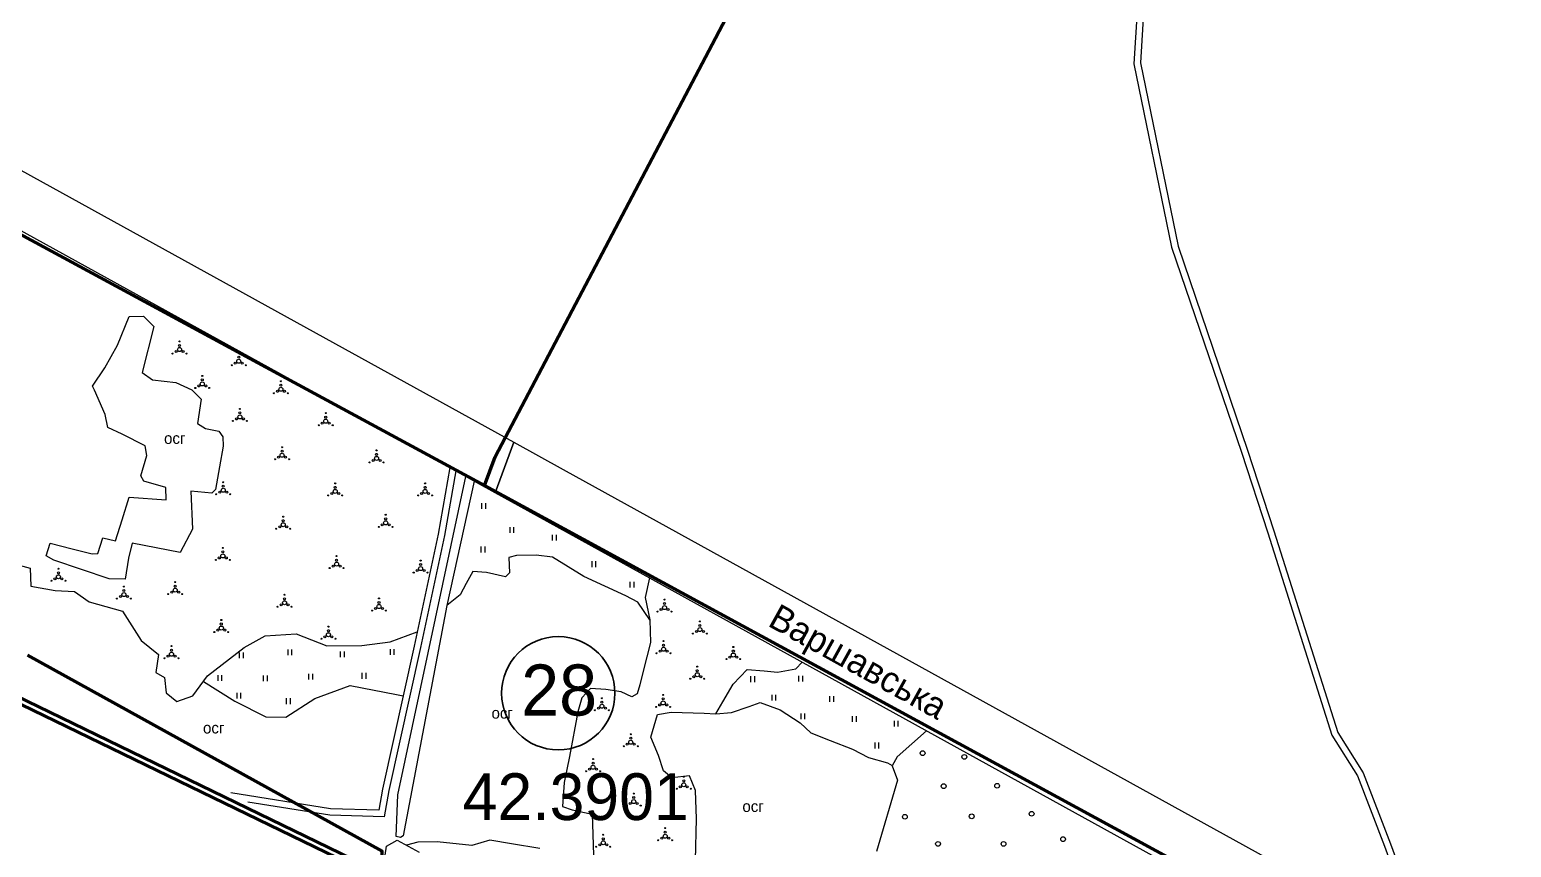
# Model space of a CAD drawing. Header units: millimetres. Extents: x 1378883 to 1389513, y 5662980 to 5673292.
# Drawn here: x 1385278 to 1386199, y 5664779 to 5665288 of the extents above; entities that cross this region are included whole.
import ezdxf
from ezdxf.enums import TextEntityAlignment as Align

# ---------------------------------------------------------------- set-up
doc = ezdxf.new("R2010")
doc.units = ezdxf.units.MM
for name, color, linetype in [('N-raion', 1, 'Continuous'), ('вулиці', 7, 'Continuous'), ('ВулНазва', 7, 'Continuous'), ('КартаСкан', 252, 'Continuous'), ('межа по генплану', 7, 'Continuous'), ('на область', 5, 'Continuous'), ('район', 6, 'Continuous')]:
    doc.layers.add(name, color=color, linetype=linetype)
picture_1 = doc.add_image_def('image1.tif', size_in_pixel=(29607, 29619))

msp = doc.modelspace()

# ---------------------------------------------------------------- linework, layer by layer
at = {"layer": 'N-raion', "color": 1, "lineweight": 35}
msp.add_circle((1385606.94, 5664875.13), 35.2, dxfattribs=at)
at = {"layer": 'вулиці', "color": 7}
for p, q in [((1385559.5, 5664989.72), (1385559.5, 5664993.32)), ((1385561.9, 5664989.72), (1385561.9, 5664993.32)), ((1385576.94, 5664974.76), (1385576.94, 5664978.36)), ((1385579.34, 5664974.76), (1385579.34, 5664978.36)), ((1385559.05, 5664962.69), (1385559.05, 5664966.29)), ((1385561.45, 5664962.69), (1385561.45, 5664966.29)), ((1385603.32, 5664970.06), (1385603.32, 5664973.66)), ((1385605.72, 5664970.06), (1385605.72, 5664973.66)), ((1385627.91, 5664953.53), (1385627.91, 5664957.13)), ((1385630.31, 5664953.53), (1385630.31, 5664957.13)), ((1385651.61, 5664940.8), (1385651.61, 5664944.4)), ((1385654.01, 5664940.8), (1385654.01, 5664944.4)), ((1385439.01, 5664898.71), (1385439.01, 5664902.31)), ((1385441.41, 5664898.71), (1385441.41, 5664902.31)), ((1385471.6, 5664897.57), (1385471.6, 5664901.17)), ((1385474, 5664897.57), (1385474, 5664901.17)), ((1385502.61, 5664898.94), (1385502.61, 5664902.54)), ((1385505.01, 5664898.94), (1385505.01, 5664902.54)), ((1385408.92, 5664896.89), (1385408.92, 5664900.49)), ((1385411.32, 5664896.89), (1385411.32, 5664900.49)), ((1385395.47, 5664882.77), (1385395.47, 5664886.37)), ((1385397.87, 5664882.77), (1385397.87, 5664886.37)), ((1385423.73, 5664882.54), (1385423.73, 5664886.14)), ((1385426.13, 5664882.54), (1385426.13, 5664886.14)), ((1385452, 5664883.68), (1385452, 5664887.28)), ((1385454.4, 5664883.68), (1385454.4, 5664887.28)), ((1385485.05, 5664884.13), (1385485.05, 5664887.73)), ((1385487.45, 5664884.13), (1385487.45, 5664887.73)), ((1385726.69, 5664882.06), (1385726.69, 5664885.66)), ((1385729.09, 5664882.06), (1385729.09, 5664885.66)), ((1385756.4, 5664882.38), (1385756.4, 5664885.98)), ((1385758.8, 5664882.38), (1385758.8, 5664885.98)), ((1385407.32, 5664871.83), (1385407.32, 5664875.43)), ((1385409.72, 5664871.83), (1385409.72, 5664875.43)), ((1385739.8, 5664870.53), (1385739.8, 5664874.13)), ((1385742.2, 5664870.53), (1385742.2, 5664874.13)), ((1385438.09, 5664868.42), (1385438.09, 5664872.02)), ((1385440.49, 5664868.42), (1385440.49, 5664872.02)), ((1385775.68, 5664869.74), (1385775.68, 5664873.34)), ((1385778.08, 5664869.74), (1385778.08, 5664873.34)), ((1385757.82, 5664859.01), (1385757.82, 5664862.61)), ((1385760.22, 5664859.01), (1385760.22, 5664862.61)), ((1385789.75, 5664857.27), (1385789.75, 5664860.87)), ((1385792.15, 5664857.27), (1385792.15, 5664860.87)), ((1385815.83, 5664854.43), (1385815.83, 5664858.03)), ((1385818.23, 5664854.43), (1385818.23, 5664858.03)), ((1385803.81, 5664840.85), (1385803.81, 5664844.45)), ((1385806.21, 5664840.85), (1385806.21, 5664844.45))]:
    msp.add_line(p, q, dxfattribs=at)
for points in [[(1386148.57, 5665849.7), (1386117.52, 5665798.05), (1386072.29, 5665715.16), (1386032.58, 5665651.24), (1386007.97, 5665604.15), (1385998.02, 5665585.82), (1385992.11, 5665564.69), (1385988.06, 5665547.6), (1385979.98, 5665494.61), (1385978.42, 5665450.49), (1385972.2, 5665396.86), (1385967.54, 5665312.45), (1385964.68, 5665266.3)], [(1386159.31, 5665846.97), (1386124.42, 5665792.05), (1386079.02, 5665709.03), (1386039.13, 5665643.02), (1386014.37, 5665603.14), (1386001.75, 5665584.31), (1385995.98, 5665563.69), (1385991.99, 5665546.84), (1385983.97, 5665494.24), (1385982.42, 5665450.19), (1385976.19, 5665396.52), (1385971.53, 5665312.22), (1385968.73, 5665266.98)], [(1385964.68, 5665266.3), (1385988.07, 5665152.48), (1386031.49, 5665024.9), (1386047.86, 5664974.83), (1386087.68, 5664848.98), (1386103.62, 5664823.81), (1386120.34, 5664780.18), (1386125.36, 5664766.48), (1386128.52, 5664745.56), (1386129.31, 5664728.39), (1386129.26, 5664727.57)], [(1385968.73, 5665266.98), (1385992.09, 5665153.06), (1386035.28, 5665026.17), (1386051.67, 5664976.05), (1386091.34, 5664850.68), (1386107.21, 5664825.61), (1386124.08, 5664781.59), (1386129.25, 5664767.47), (1386132.5, 5664745.95), (1386133.31, 5664728.38), (1386133.15, 5664725.43)]]:
    msp.add_lwpolyline(points, dxfattribs=at)
for points in [[(1385246.87, 5665214.6), (1385450.37, 5665102.35), (1385579.27, 5665031.15), (1385567.78, 5664999.79), (1385434.42, 5665073.45), (1385230.94, 5665185.71), (1384980.37, 5665324.01), (1384996.32, 5665352.91), (1385246.87, 5665214.6)], [(1386079.75, 5664754.8), (1386139.38, 5664722.01), (1386123.47, 5664693.09), (1386063.82, 5664725.89), (1385594.01, 5664985.3), (1385567.78, 5664999.79), (1385579.27, 5665031.15), (1385609.97, 5665014.19), (1386079.75, 5664754.8)]]:
    msp.add_lwpolyline(points, close=True, dxfattribs=at)
for centre, radius in [((1385367.24, 5665086.31), 0.312), ((1385369.41, 5665087.56), 0.625), ((1385371.57, 5665088.81), 1.25), ((1385371.57, 5665091.31), 0.625), ((1385371.57, 5665093.81), 0.312), ((1385373.74, 5665087.56), 0.625), ((1385375.9, 5665086.31), 0.312), ((1385408.36, 5665086.51), 0.312), ((1385404.03, 5665079.01), 0.312), ((1385406.19, 5665080.26), 0.625), ((1385408.36, 5665081.51), 1.25), ((1385408.36, 5665084.01), 0.625), ((1385410.52, 5665080.26), 0.625), ((1385412.69, 5665079.01), 0.312), ((1385385.72, 5665067.37), 1.25), ((1385385.72, 5665069.87), 0.625), ((1385385.72, 5665072.37), 0.312), ((1385434.53, 5665066.57), 0.625), ((1385434.53, 5665069.07), 0.312), ((1385381.39, 5665064.87), 0.312), ((1385383.56, 5665066.12), 0.625), ((1385387.89, 5665066.12), 0.625), ((1385390.05, 5665064.87), 0.312), ((1385430.2, 5665061.57), 0.312), ((1385432.37, 5665062.82), 0.625), ((1385434.53, 5665064.07), 1.25), ((1385436.7, 5665062.82), 0.625), ((1385438.86, 5665061.57), 0.312), ((1385409.07, 5665049.37), 0.625), ((1385409.07, 5665051.87), 0.312), ((1385462.4, 5665049.26), 0.312), ((1385404.74, 5665044.37), 0.312), ((1385406.9, 5665045.62), 0.625), ((1385409.07, 5665046.87), 1.25), ((1385411.23, 5665045.62), 0.625), ((1385413.4, 5665044.37), 0.312), ((1385458.07, 5665041.76), 0.312), ((1385460.23, 5665043.01), 0.625), ((1385462.4, 5665044.26), 1.25), ((1385462.4, 5665046.76), 0.625), ((1385464.56, 5665043.01), 0.625), ((1385466.73, 5665041.76), 0.312), ((1385433.12, 5665021.8), 0.625), ((1385435.28, 5665023.05), 1.25), ((1385435.28, 5665025.55), 0.625), ((1385435.28, 5665028.05), 0.312), ((1385437.45, 5665021.8), 0.625), ((1385494, 5665021.11), 1.25), ((1385494, 5665023.61), 0.625), ((1385494, 5665026.11), 0.312), ((1385430.95, 5665020.55), 0.312), ((1385439.61, 5665020.55), 0.312), ((1385489.67, 5665018.61), 0.312), ((1385491.84, 5665019.86), 0.625), ((1385496.17, 5665019.86), 0.625), ((1385498.33, 5665018.61), 0.312), ((1385398.73, 5665001.32), 1.25), ((1385398.73, 5665003.82), 0.625), ((1385398.73, 5665006.32), 0.312), ((1385468.3, 5665003.11), 0.625), ((1385468.3, 5665005.61), 0.312), ((1385524.19, 5665003.11), 0.625), ((1385524.19, 5665005.61), 0.312), ((1385394.4, 5664998.82), 0.312), ((1385396.57, 5665000.07), 0.625), ((1385400.9, 5665000.07), 0.625), ((1385403.06, 5664998.82), 0.312), ((1385463.97, 5664998.11), 0.312), ((1385466.13, 5664999.36), 0.625), ((1385468.3, 5665000.61), 1.25), ((1385470.46, 5664999.36), 0.625), ((1385472.63, 5664998.11), 0.312), ((1385519.86, 5664998.11), 0.312), ((1385522.02, 5664999.36), 0.625), ((1385524.19, 5665000.61), 1.25), ((1385526.35, 5664999.36), 0.625), ((1385528.52, 5664998.11), 0.312), ((1385435.99, 5664984.88), 0.312), ((1385499.66, 5664983.55), 0.625), ((1385499.66, 5664986.05), 0.312), ((1385431.66, 5664977.38), 0.312), ((1385433.83, 5664978.63), 0.625), ((1385435.99, 5664979.88), 1.25), ((1385435.99, 5664982.38), 0.625), ((1385438.16, 5664978.63), 0.625), ((1385440.32, 5664977.38), 0.312), ((1385495.33, 5664978.55), 0.312), ((1385497.5, 5664979.8), 0.625), ((1385499.66, 5664981.05), 1.25), ((1385501.83, 5664979.8), 0.625), ((1385503.99, 5664978.55), 0.312), ((1385398.46, 5664965.47), 0.312), ((1385394.13, 5664957.97), 0.312), ((1385396.29, 5664959.22), 0.625), ((1385398.46, 5664960.47), 1.25), ((1385398.46, 5664962.97), 0.625), ((1385400.62, 5664959.22), 0.625), ((1385402.79, 5664957.97), 0.312), ((1385469.18, 5664955.39), 1.25), ((1385469.18, 5664957.89), 0.625), ((1385469.18, 5664960.39), 0.312), ((1385521.4, 5664957.62), 0.312), ((1385296.31, 5664947.54), 1.25), ((1385296.31, 5664950.04), 0.625), ((1385296.31, 5664952.54), 0.312), ((1385464.85, 5664952.89), 0.312), ((1385467.01, 5664954.14), 0.625), ((1385471.34, 5664954.14), 0.625), ((1385473.51, 5664952.89), 0.312), ((1385517.07, 5664950.12), 0.312), ((1385519.24, 5664951.37), 0.625), ((1385521.4, 5664952.62), 1.25), ((1385521.4, 5664955.12), 0.625), ((1385523.57, 5664951.37), 0.625), ((1385525.73, 5664950.12), 0.312), ((1385291.98, 5664945.04), 0.312), ((1385294.15, 5664946.29), 0.625), ((1385298.48, 5664946.29), 0.625), ((1385300.64, 5664945.04), 0.312), ((1385336.99, 5664938.95), 0.625), ((1385336.99, 5664941.45), 0.312), ((1385366.71, 5664937.97), 0.625), ((1385368.88, 5664939.22), 1.25), ((1385368.88, 5664941.72), 0.625), ((1385368.88, 5664944.22), 0.312), ((1385371.04, 5664937.97), 0.625), ((1385332.66, 5664933.95), 0.312), ((1385334.82, 5664935.2), 0.625), ((1385336.99, 5664936.45), 1.25), ((1385339.15, 5664935.2), 0.625), ((1385341.32, 5664933.95), 0.312), ((1385364.55, 5664936.72), 0.312), ((1385373.21, 5664936.72), 0.312), ((1385432.49, 5664928.87), 0.312), ((1385434.66, 5664930.12), 0.625), ((1385436.82, 5664931.37), 1.25), ((1385436.82, 5664933.87), 0.625), ((1385436.82, 5664936.37), 0.312), ((1385438.99, 5664930.12), 0.625), ((1385441.15, 5664928.87), 0.312), ((1385495.52, 5664929.06), 1.25), ((1385495.52, 5664931.56), 0.625), ((1385495.52, 5664934.06), 0.312), ((1385672.95, 5664928.37), 1.25), ((1385672.95, 5664930.87), 0.625), ((1385672.95, 5664933.37), 0.312), ((1385397.53, 5664920.67), 0.312), ((1385491.19, 5664926.56), 0.312), ((1385493.36, 5664927.81), 0.625), ((1385497.69, 5664927.81), 0.625), ((1385499.85, 5664926.56), 0.312), ((1385668.62, 5664925.87), 0.312), ((1385670.78, 5664927.12), 0.625), ((1385675.11, 5664927.12), 0.625), ((1385677.28, 5664925.87), 0.312), ((1385694.94, 5664919.74), 0.312), ((1385393.2, 5664913.17), 0.312), ((1385395.37, 5664914.42), 0.625), ((1385397.53, 5664915.67), 1.25), ((1385397.53, 5664918.17), 0.625), ((1385399.7, 5664914.42), 0.625), ((1385401.86, 5664913.17), 0.312), ((1385461.93, 5664910.27), 0.625), ((1385464.09, 5664911.52), 1.25), ((1385464.09, 5664914.02), 0.625), ((1385464.09, 5664916.52), 0.312), ((1385466.26, 5664910.27), 0.625), ((1385690.61, 5664912.24), 0.312), ((1385692.77, 5664913.49), 0.625), ((1385694.94, 5664914.74), 1.25), ((1385694.94, 5664917.24), 0.625), ((1385697.11, 5664913.49), 0.625), ((1385699.27, 5664912.24), 0.312), ((1385366.58, 5664901.93), 0.625), ((1385366.58, 5664904.43), 0.312), ((1385459.76, 5664909.02), 0.312), ((1385468.42, 5664909.02), 0.312), ((1385670.17, 5664901.28), 0.625), ((1385672.34, 5664902.53), 1.25), ((1385672.34, 5664905.03), 0.625), ((1385672.34, 5664907.53), 0.312), ((1385674.5, 5664901.28), 0.625), ((1385715.71, 5664901.37), 0.625), ((1385715.71, 5664903.87), 0.312), ((1385362.25, 5664896.93), 0.312), ((1385364.42, 5664898.18), 0.625), ((1385366.58, 5664899.43), 1.25), ((1385368.75, 5664898.18), 0.625), ((1385370.91, 5664896.93), 0.312), ((1385668.01, 5664900.03), 0.312), ((1385676.67, 5664900.03), 0.312), ((1385693.31, 5664891.66), 0.312), ((1385711.38, 5664896.37), 0.312), ((1385713.54, 5664897.62), 0.625), ((1385715.71, 5664898.87), 1.25), ((1385717.87, 5664897.62), 0.625), ((1385720.04, 5664896.37), 0.312), ((1385688.98, 5664884.16), 0.312), ((1385691.15, 5664885.41), 0.625), ((1385693.31, 5664886.66), 1.25), ((1385693.31, 5664889.16), 0.625), ((1385695.48, 5664885.41), 0.625), ((1385697.64, 5664884.16), 0.312), ((1385672.12, 5664874.1), 0.312), ((1385629.71, 5664864.56), 0.312), ((1385631.88, 5664865.81), 0.625), ((1385634.04, 5664867.06), 1.25), ((1385634.04, 5664869.56), 0.625), ((1385634.04, 5664872.06), 0.312), ((1385636.21, 5664865.81), 0.625), ((1385638.37, 5664864.56), 0.312), ((1385667.79, 5664866.6), 0.312), ((1385669.96, 5664867.85), 0.625), ((1385672.12, 5664869.1), 1.25), ((1385672.12, 5664871.6), 0.625), ((1385674.29, 5664867.85), 0.625), ((1385676.45, 5664866.6), 0.312), ((1385651.96, 5664844.68), 1.25), ((1385651.96, 5664847.18), 0.625), ((1385651.96, 5664849.68), 0.312), ((1385647.63, 5664842.18), 0.312), ((1385649.8, 5664843.43), 0.625), ((1385654.13, 5664843.43), 0.625), ((1385656.29, 5664842.18), 0.312), ((1385833.34, 5664837.91), 1.49), ((1385859.28, 5664835.56), 1.49), ((1385626.38, 5664827.91), 0.625), ((1385628.55, 5664829.16), 1.25), ((1385628.55, 5664831.66), 0.625), ((1385628.55, 5664834.16), 0.312), ((1385630.71, 5664827.91), 0.625), ((1385624.22, 5664826.66), 0.312), ((1385632.88, 5664826.66), 0.312), ((1385684.92, 5664818.23), 1.25), ((1385684.92, 5664820.73), 0.625), ((1385684.92, 5664823.23), 0.312), ((1385846.42, 5664817.36), 1.49), ((1385879.64, 5664817.63), 1.49), ((1385653.8, 5664810.3), 0.625), ((1385653.8, 5664812.8), 0.312), ((1385680.59, 5664815.73), 0.312), ((1385682.76, 5664816.98), 0.625), ((1385687.09, 5664816.98), 0.625), ((1385689.25, 5664815.73), 0.312), ((1385649.47, 5664805.3), 0.312), ((1385651.63, 5664806.55), 0.625), ((1385653.8, 5664807.8), 1.25), ((1385655.96, 5664806.55), 0.625), ((1385658.13, 5664805.3), 0.312), ((1385863.84, 5664798.63), 1.49), ((1385901.07, 5664800.23), 1.49), ((1385673.37, 5664791.28), 0.312), ((1385822.32, 5664798.36), 1.49), ((1385632.73, 5664780.92), 0.625), ((1385634.9, 5664782.17), 1.25), ((1385634.9, 5664784.67), 0.625), ((1385634.9, 5664787.17), 0.312), ((1385637.06, 5664780.92), 0.625), ((1385669.04, 5664783.78), 0.312), ((1385671.21, 5664785.03), 0.625), ((1385673.37, 5664786.28), 1.25), ((1385673.37, 5664788.78), 0.625), ((1385675.54, 5664785.03), 0.625), ((1385677.7, 5664783.78), 0.312), ((1385842.94, 5664781.5), 1.49), ((1385883.66, 5664781.5), 1.49), ((1385920.62, 5664784.44), 1.49), ((1385630.56, 5664779.67), 0.312), ((1385639.23, 5664779.67), 0.312)]:
    msp.add_circle(centre, radius, dxfattribs=at)
at = {"layer": 'межа по генплану', "color": 3, "lineweight": 70}
for points in [[(1386772.63, 5663043.84), (1386545.85, 5663061.83), (1386393.01, 5663071.8), (1386143.25, 5663060.79), (1385828.95, 5663036.06), (1385779.94, 5663036.03), (1385566.58, 5663078.55), (1385403.44, 5663103.99), (1385330.16, 5663285.53), (1385352.33, 5663319.97), (1385392, 5663375.43), (1385410.64, 5663438.79), (1385416.42, 5663522.23), (1385428.63, 5663619.99), (1385396.42, 5663731.41), (1385440.78, 5663786.02), (1385500.89, 5663855.5), (1385555.76, 5663897.55), (1385638.14, 5663971.95), (1385570.01, 5664147.97), (1385565.05, 5664208.41), (1385485.57, 5664373.12), (1385497.5, 5664776.96), (1385277.03, 5664898.87)], [(1386772.63, 5663043.84), (1386545.85, 5663061.83), (1386393.01, 5663071.8), (1386143.25, 5663060.79), (1385828.95, 5663036.06), (1385779.94, 5663036.03), (1385566.58, 5663078.55), (1385403.44, 5663103.99), (1385330.27, 5663284.91), (1385352.33, 5663319.97), (1385392, 5663375.43), (1385410.64, 5663438.79), (1385416.42, 5663522.23), (1385428.63, 5663619.99), (1385411.2, 5663732.79), (1385459.8, 5663789.7), (1385515.19, 5663854.08), (1385574.63, 5663928.59), (1385638.14, 5663971.95), (1385559.93, 5664141.19), (1385535.72, 5664203.07), (1385466.19, 5664376.6), (1385476.32, 5664769.48), (1385245.26, 5664881.57)], [(1386772.63, 5663043.84), (1386545.85, 5663061.83), (1386393.01, 5663071.8), (1386143.25, 5663060.79), (1385828.95, 5663036.06), (1385779.94, 5663036.03), (1385566.58, 5663078.55), (1385403.44, 5663103.99), (1385330.27, 5663284.91), (1385352.33, 5663319.97), (1385392, 5663375.43), (1385410.64, 5663438.79), (1385416.42, 5663522.23), (1385428.63, 5663619.99), (1385411.2, 5663732.79), (1385459.8, 5663789.7), (1385515.19, 5663854.08), (1385574.63, 5663928.59), (1385638.14, 5663971.95), (1385559.93, 5664141.19), (1385535.72, 5664203.07), (1385466.19, 5664376.6), (1385476.32, 5664769.48), (1385245.26, 5664881.57)]]:
    msp.add_lwpolyline(points, dxfattribs=at)
at = {"layer": 'межа по генплану', "color": 1, "lineweight": 70}
msp.add_lwpolyline([(1386775.04, 5663046.64), (1386548.26, 5663064.63), (1386395.42, 5663074.6), (1386145.66, 5663063.59), (1385831.36, 5663038.87), (1385782.34, 5663038.83), (1385568.99, 5663081.35), (1385405.85, 5663106.79), (1385332.68, 5663287.71), (1385354.73, 5663322.77), (1385394.4, 5663378.23), (1385413.04, 5663441.6), (1385418.82, 5663525.04), (1385431.03, 5663622.79), (1385413.61, 5663735.59), (1385462.21, 5663792.5), (1385517.6, 5663856.88), (1385577.03, 5663931.4), (1385640.55, 5663974.75), (1385562.34, 5664143.99), (1385538.12, 5664205.87), (1385468.59, 5664379.4), (1385478.73, 5664772.28), (1385247.67, 5664884.37)], dxfattribs=at)
at = {"layer": 'межа по генплану', "color": 5, "lineweight": 70}
msp.add_lwpolyline([(1386772.63, 5663043.84), (1386545.85, 5663061.83), (1386393.01, 5663071.8), (1386143.25, 5663060.79), (1385828.95, 5663036.06), (1385779.94, 5663036.03), (1385566.58, 5663078.55), (1385403.44, 5663103.99), (1385330.27, 5663284.91), (1385352.33, 5663319.97), (1385392, 5663375.43), (1385410.64, 5663438.79), (1385416.42, 5663522.23), (1385428.63, 5663619.99), (1385411.2, 5663732.79), (1385459.8, 5663789.7), (1385515.19, 5663854.08), (1385574.63, 5663928.59), (1385638.14, 5663971.95), (1385559.93, 5664141.19), (1385535.72, 5664203.07), (1385466.19, 5664376.6), (1385476.32, 5664769.48), (1385245.26, 5664881.57)], dxfattribs=at)
msp.add_lwpolyline([(1386772.63, 5663043.84), (1386545.85, 5663061.83), (1386393.01, 5663071.8), (1386143.25, 5663060.79), (1385828.95, 5663036.06), (1385779.94, 5663036.03), (1385566.58, 5663078.55), (1385403.44, 5663103.99), (1385330.27, 5663284.91), (1385352.33, 5663319.97), (1385392, 5663375.43), (1385410.64, 5663438.79), (1385416.42, 5663522.23), (1385428.63, 5663619.99), (1385411.2, 5663732.79), (1385459.8, 5663789.7), (1385515.19, 5663854.08), (1385574.63, 5663928.59), (1385638.14, 5663971.95), (1385559.93, 5664141.19), (1385535.72, 5664203.07), (1385466.19, 5664376.6), (1385476.32, 5664769.48), (1385245.26, 5664881.57)], dxfattribs=at)
at = {"layer": 'межа по генплану', "color": 2, "lineweight": 70}
msp.add_lwpolyline([(1386772.63, 5663043.84), (1386545.85, 5663061.83), (1386393.01, 5663071.8), (1386143.25, 5663060.79), (1385828.95, 5663036.06), (1385779.94, 5663036.03), (1385566.58, 5663078.55), (1385403.44, 5663103.99), (1385330.27, 5663284.91), (1385352.33, 5663319.97), (1385392, 5663375.43), (1385410.64, 5663438.79), (1385416.42, 5663522.23), (1385428.63, 5663619.99), (1385411.2, 5663732.79), (1385459.8, 5663789.7), (1385515.19, 5663854.08), (1385574.63, 5663928.59), (1385638.14, 5663971.95), (1385559.93, 5664141.19), (1385535.72, 5664203.07), (1385466.19, 5664376.6), (1385476.32, 5664769.48), (1385245.26, 5664881.57)], dxfattribs=at)
at = {"layer": 'на область', "color": 7, "lineweight": -2}
for points in [[(1385340.31, 5665109.37), (1385349.26, 5665109.61), (1385355.62, 5665103.02), (1385348.32, 5665074.55), (1385354.68, 5665069.85), (1385369.28, 5665068.2), (1385379.18, 5665063.77), (1385384.93, 5665058.02), (1385382.81, 5665042.74), (1385387.66, 5665039.72), (1385395.98, 5665038.05), (1385398.56, 5665034.42), (1385398.71, 5665028.68), (1385396.38, 5665015.86), (1385393.91, 5665001.77), (1385391.73, 5664999.46), (1385378.51, 5665000.82), (1385379.68, 5664977.11), (1385372.05, 5664962.63), (1385342.1, 5664968.34), (1385339.81, 5664959.19), (1385337.71, 5664946.04), (1385327.79, 5664946.23), (1385293.36, 5664957.82), (1385288.64, 5664960.58), (1385291.2, 5664968.34), (1385304.87, 5664964.9), (1385317.27, 5664961.85), (1385320.81, 5664962.05), (1385323.95, 5664971.78), (1385331.73, 5664969.91), (1385336, 5664982.99), (1385340.25, 5664997.05), (1385363.19, 5664995.31), (1385362.99, 5665003.02), (1385349.31, 5665006.87), (1385347.57, 5665010.34), (1385351.23, 5665022.86), (1385350.27, 5665028.89), (1385335.89, 5665036.14), (1385326.93, 5665040.31), (1385325.38, 5665048.5), (1385318.74, 5665063.48), (1385317.5, 5665066.11), (1385325.23, 5665077.46), (1385332.96, 5665091.52), (1385340.31, 5665109.37)], [(1385539.49, 5665015.42), (1385532.21, 5664973.95), (1385517.3, 5664904.42), (1385497.76, 5664815.54), (1385495.4, 5664802.36), (1385465.38, 5664803.27), (1385403.42, 5664813.2)], [(1385543.19, 5665013.37), (1385536.14, 5664973.18), (1385521.21, 5664903.57), (1385501.68, 5664814.76), (1385498.73, 5664798.26), (1385465, 5664799.28), (1385413.99, 5664807.46)], [(1385554.66, 5665007.04), (1385537.63, 5664929.64), (1385510.58, 5664786.5), (1385508.89, 5664785.43), (1385506.25, 5664786.01), (1385507.17, 5664811.95), (1385549.53, 5665009.87)], [(1385663.9, 5664920.81), (1385656.31, 5664931.75), (1385648.96, 5664935.59), (1385622.71, 5664947.79), (1385603.32, 5664959.64), (1385593.13, 5664960.98), (1385580.92, 5664960.81), (1385576.24, 5664959.48), (1385576.58, 5664949.96), (1385574.07, 5664947.45), (1385562.37, 5664950.12), (1385553.84, 5664950.79), (1385549.66, 5664943.44), (1385545.99, 5664936.26), (1385537.63, 5664929.64)], [(1385268.17, 5664955.87), (1385278.81, 5664952.87), (1385279.08, 5664941.7), (1385294.35, 5664938.97), (1385306.35, 5664938.43), (1385315.35, 5664931.89), (1385336.08, 5664926.16), (1385347.81, 5664907.91), (1385358.56, 5664899.2), (1385356.87, 5664888.05), (1385362.28, 5664885.01), (1385363.25, 5664875.33), (1385369.87, 5664869.97), (1385379.82, 5664873.6), (1385388.97, 5664885.9), (1385411.75, 5664903.59), (1385424.68, 5664910.74), (1385443.97, 5664912.13), (1385463.06, 5664904.58), (1385484.94, 5664904.78), (1385502.54, 5664907.16), (1385519.19, 5664913.21)], [(1385663.61, 5664946.87), (1385660.96, 5664934.7), (1385663.9, 5664920.81), (1385664.29, 5664906.72), (1385659.76, 5664888.94), (1385657.62, 5664880.38), (1385655.85, 5664874.85), (1385652.58, 5664872.96), (1385646.03, 5664875.98), (1385636.46, 5664877.36), (1385627.02, 5664878.12), (1385621.6, 5664872.33), (1385619.08, 5664863.65), (1385613.95, 5664835.71), (1385610.62, 5664819.7), (1385609.51, 5664804.63), (1385615.54, 5664802.73), (1385628.08, 5664799.88), (1385629.03, 5664768.25)], [(1385670.85, 5664719.91), (1385676.9, 5664740.11), (1385678.96, 5664751.37), (1385686.67, 5664755.88), (1385690.99, 5664760.76), (1385692.2, 5664771.34), (1385692.91, 5664797.13), (1385692.19, 5664814.74), (1385688.4, 5664823.73), (1385677.51, 5664822.54), (1385672.3, 5664826.8), (1385669.22, 5664836.5), (1385664.49, 5664847.86), (1385668.51, 5664861.82), (1385677.04, 5664863.47), (1385697.64, 5664862.76), (1385704.91, 5664862.35), (1385709.18, 5664869.86), (1385715.51, 5664880.79), (1385724.22, 5664889.84), (1385734.82, 5664889.16), (1385743.19, 5664888.14), (1385754.47, 5664890.36), (1385758.58, 5664894.43)], [(1385386.44, 5664882.49), (1385406.02, 5664870.3), (1385425.11, 5664860.56), (1385437.64, 5664860.36), (1385455.7, 5664871.84), (1385477.7, 5664879.91), (1385506.38, 5664874.34), (1385510.49, 5664873.44)], [(1385704.91, 5664862.35), (1385714.54, 5664863.24), (1385725.48, 5664866.83), (1385732.4, 5664869.46), (1385744.72, 5664864.9), (1385757.18, 5664856.73), (1385763.83, 5664850.51), (1385775.88, 5664845.8), (1385789.86, 5664840.41), (1385799.69, 5664835.29), (1385811.46, 5664831.83), (1385814.43, 5664830.16)], [(1385835.77, 5664851.81), (1385817.48, 5664835.59), (1385814.37, 5664830.06), (1385817.83, 5664821.07), (1385804.68, 5664776.81)], [(1385496.43, 5664754.94), (1385500.08, 5664780.12), (1385506.8, 5664783.88), (1385520.52, 5664776.26)], [(1385595.54, 5664778.58), (1385577.86, 5664781.5), (1385564.4, 5664783.86), (1385553.12, 5664780.41), (1385531.66, 5664782.77), (1385519.65, 5664782.59), (1385512.66, 5664780.62)]]:
    msp.add_lwpolyline(points, dxfattribs=at)
at = {"layer": 'район', "color": 6, "lineweight": 100}
for points in [[(1385561.07, 5665004.32), (1385567.64, 5665022.09), (1385752.39, 5665373.57)], [(1386124.79, 5664697.69), (1385561.07, 5665004.32), (1385146, 5665228.79)]]:
    msp.add_lwpolyline(points, dxfattribs=at)

# ---------------------------------------------------------------- texts
at = {"layer": 'N-raion', "color": 1, "lineweight": 35}
msp.add_text('28', height=31.726, dxfattribs=at).set_placement((1385583.86, 5664861.28))
msp.add_text('42.3901', height=29.053, dxfattribs=at).set_placement((1385617.75, 5664796.32), align=Align.CENTER)
at = {"layer": 'вулиці', "color": 7}
for p in [(1385361.94, 5665030.12), (1385565.45, 5664859.36), (1385386.15, 5664850.11), (1385721.35, 5664801.35)]:
    msp.add_text('осг', height=7, dxfattribs=at).set_placement(p)
at = {"layer": 'ВулНазва', "color": 1, "lineweight": 9}
msp.add_text('Варшавська', height=16, rotation=330.95696, dxfattribs=at).set_placement((1385792.28, 5664892.73), align=Align.MIDDLE)

# ---------------------------------------------------------------- pictures from other files: only their frames are drawn
at = {"layer": 'КартаСкан'}
image = msp.add_image(picture_1, insert=(1378952.03, 5663192.31), size_in_units=(10026.9, 10030.97), rotation=0.395435, dxfattribs=at)
image.dxf.flags = 15

doc.saveas('drawing.dxf')
